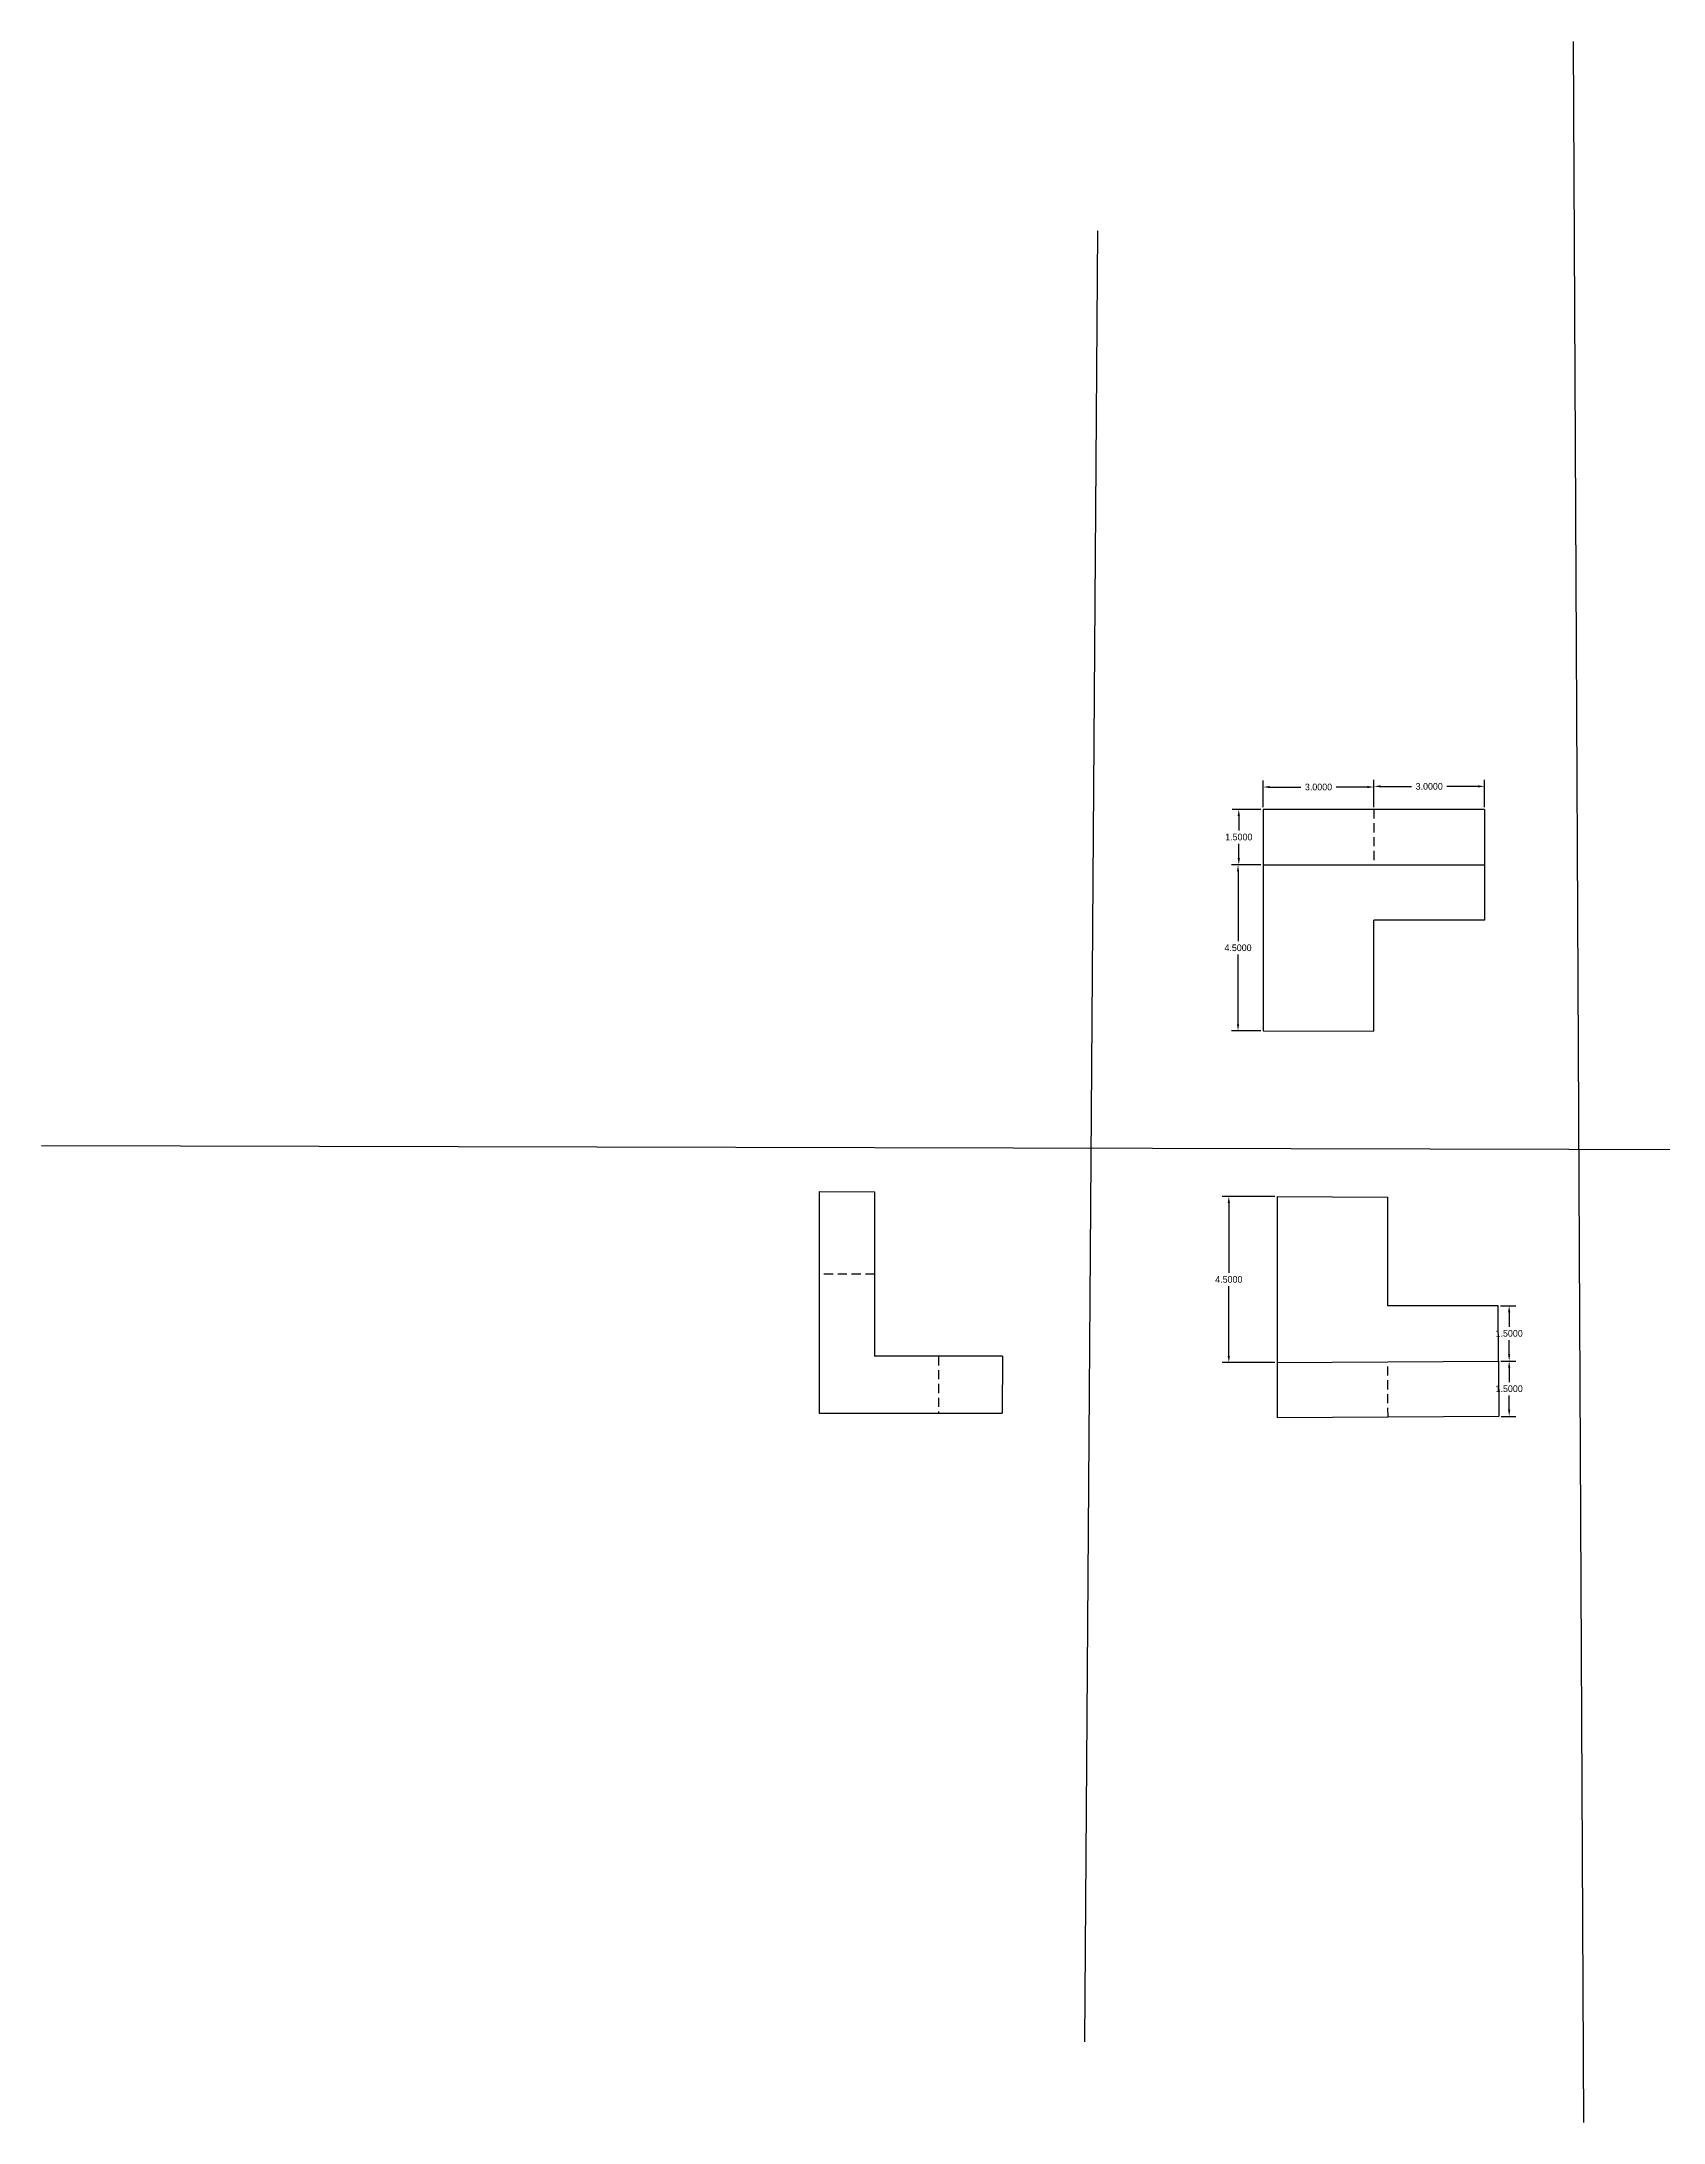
# Model space of a CAD drawing. Header units: inches. Extents: x 32.7 to 123.9, y -2.8 to 53.6.
# Drawn here: x 32.7 to 76.6, y -2.8 to 53.6 of the extents above; entities that cross this region are included whole.
import ezdxf

# ---------------------------------------------------------------- set-up
doc = ezdxf.new("R2010")
doc.units = ezdxf.units.IN
doc.header["$MEASUREMENT"] = 0
doc.linetypes.add('ACAD_ISO06W100', pattern=[36, 24, -3, 0, -3, 0, -3, 0, -3])
doc.linetypes.add('HIDDEN', pattern=[0.375, 0.25, -0.125])
doc.dimstyles.get("Standard").update_dxf_attribs({"dimtxt": 0.18, "dimasz": 0.18, "dimexe": 0.18, "dimexo": 0.0625, "dimgap": 0.09, "dimtad": 0, "dimtih": 1, "dimtoh": 1, "dimdec": 4, "dimzin": 0, "dimdsep": 46, "dimtxsty": 'Standard', "dimcen": 0.09, "dimadec": 0, "dimazin": 0, "dimtfac": 1, "dimtdec": 4, "dimtofl": 0, "dimtmove": 0, "dimatfit": 3, "dimfxl": 1, "dimtolj": 1, "dimtzin": 0, "dimarcsym": 0})

# ---------------------------------------------------------------- blocks, each defined once
blk = doc.blocks.new('*D3')
at = {"color": 0, "lineweight": -2}
for p, q in [((68.799, 32.818), (68.799, 33.558)), ((68.979, 33.378), (69.819, 33.378)), ((71.619, 33.378), (70.779, 33.378)), ((71.799, 32.818), (71.799, 33.558))]:
    blk.add_line(p, q, dxfattribs=at)
at = {"color": 0}
for points in [[(68.979, 33.408), (68.979, 33.348), (68.799, 33.378)], [(71.619, 33.408), (71.619, 33.348), (71.799, 33.378)]]:
    blk.add_solid(points, dxfattribs=at)
at = {"layer": 'Defpoints', "color": 0}
for p in [(68.799, 33.378), (68.799, 32.755), (71.799, 32.755)]:
    blk.add_point(p, dxfattribs=at)
at = {"color": 0, "insert": (70.299, 33.378), "char_height": 0.18, "attachment_point": 5}
blk.add_mtext('\\A1;3.0000', dxfattribs=at)
blk = doc.blocks.new('*D4')
at = {"color": 0, "lineweight": -2}
for p, q in [((65.799, 32.818), (65.799, 33.541)), ((65.979, 33.361), (66.819, 33.361)), ((68.619, 33.361), (67.779, 33.361)), ((68.799, 32.818), (68.799, 33.541))]:
    blk.add_line(p, q, dxfattribs=at)
at = {"color": 0}
for points in [[(65.979, 33.391), (65.979, 33.331), (65.799, 33.361)], [(68.619, 33.391), (68.619, 33.331), (68.799, 33.361)]]:
    blk.add_solid(points, dxfattribs=at)
at = {"layer": 'Defpoints', "color": 0}
for p in [(68.799, 33.361), (65.799, 32.755), (68.799, 32.755)]:
    blk.add_point(p, dxfattribs=at)
at = {"color": 0, "insert": (67.299, 33.361), "char_height": 0.18, "attachment_point": 5}
blk.add_mtext('\\A1;3.0000', dxfattribs=at)
blk = doc.blocks.new('*D5')
at = {"color": 0, "lineweight": -2}
for p, q in [((65.736, 32.755), (64.959, 32.755)), ((65.139, 32.575), (65.139, 32.185)), ((65.139, 31.435), (65.139, 31.825)), ((65.736, 31.255), (64.959, 31.255))]:
    blk.add_line(p, q, dxfattribs=at)
at = {"color": 0}
for points in [[(65.109, 32.575), (65.169, 32.575), (65.139, 32.755)], [(65.109, 31.435), (65.169, 31.435), (65.139, 31.255)]]:
    blk.add_solid(points, dxfattribs=at)
at = {"layer": 'Defpoints', "color": 0}
for p in [(65.799, 32.755), (65.139, 31.255), (65.799, 31.255)]:
    blk.add_point(p, dxfattribs=at)
at = {"color": 0, "insert": (65.139, 32.005), "char_height": 0.18, "attachment_point": 5}
blk.add_mtext('\\A1;1.5000', dxfattribs=at)
blk = doc.blocks.new('*D6')
at = {"color": 0, "lineweight": -2}
for p, q in [((65.736, 31.255), (64.938, 31.255)), ((65.118, 31.075), (65.118, 29.185)), ((65.118, 26.935), (65.118, 28.825)), ((65.736, 26.755), (64.938, 26.755))]:
    blk.add_line(p, q, dxfattribs=at)
at = {"color": 0}
for points in [[(65.088, 31.075), (65.148, 31.075), (65.118, 31.255)], [(65.088, 26.935), (65.148, 26.935), (65.118, 26.755)]]:
    blk.add_solid(points, dxfattribs=at)
at = {"layer": 'Defpoints', "color": 0}
for p in [(65.118, 31.255), (65.799, 31.255), (65.799, 26.755)]:
    blk.add_point(p, dxfattribs=at)
at = {"color": 0, "insert": (65.118, 29.005), "char_height": 0.18, "attachment_point": 5}
blk.add_mtext('\\A1;4.5000', dxfattribs=at)
blk = doc.blocks.new('*D8')
at = {"color": 0, "lineweight": -2}
for p, q in [((66.116, 22.271), (64.689, 22.271)), ((64.869, 22.091), (64.869, 20.201)), ((64.869, 17.951), (64.869, 19.841)), ((66.116, 17.771), (64.689, 17.771))]:
    blk.add_line(p, q, dxfattribs=at)
at = {"color": 0}
for points in [[(64.839, 22.091), (64.899, 22.091), (64.869, 22.271)], [(64.839, 17.951), (64.899, 17.951), (64.869, 17.771)]]:
    blk.add_solid(points, dxfattribs=at)
at = {"layer": 'Defpoints', "color": 0}
for p in [(66.179, 22.271), (64.869, 17.771), (66.179, 17.771)]:
    blk.add_point(p, dxfattribs=at)
at = {"color": 0, "insert": (64.869, 20.021), "char_height": 0.18, "attachment_point": 5}
blk.add_mtext('\\A1;4.5000', dxfattribs=at)
blk = doc.blocks.new('*D9')
at = {"color": 0, "lineweight": -2}
for p, q in [((72.232, 19.31), (72.645, 19.31)), ((72.465, 19.13), (72.465, 18.74)), ((72.465, 17.99), (72.465, 18.38)), ((72.241, 17.81), (72.645, 17.81))]:
    blk.add_line(p, q, dxfattribs=at)
at = {"color": 0}
for points in [[(72.435, 19.13), (72.495, 19.13), (72.465, 19.31)], [(72.435, 17.99), (72.495, 17.99), (72.465, 17.81)]]:
    blk.add_solid(points, dxfattribs=at)
at = {"layer": 'Defpoints', "color": 0}
for p in [(72.169, 19.31), (72.179, 17.81), (72.465, 17.81)]:
    blk.add_point(p, dxfattribs=at)
at = {"color": 0, "insert": (72.465, 18.56), "char_height": 0.18, "attachment_point": 5}
blk.add_mtext('\\A1;1.5000', dxfattribs=at)
blk = doc.blocks.new('*D10')
at = {"color": 0, "lineweight": -2}
for p, q in [((72.241, 17.81), (72.645, 17.81)), ((72.465, 17.63), (72.465, 17.24)), ((72.465, 16.49), (72.465, 16.88)), ((72.251, 16.31), (72.645, 16.31))]:
    blk.add_line(p, q, dxfattribs=at)
at = {"color": 0}
for points in [[(72.435, 17.63), (72.495, 17.63), (72.465, 17.81)], [(72.435, 16.49), (72.495, 16.49), (72.465, 16.31)]]:
    blk.add_solid(points, dxfattribs=at)
at = {"layer": 'Defpoints', "color": 0}
for p in [(72.179, 17.81), (72.465, 17.81), (72.188, 16.31)]:
    blk.add_point(p, dxfattribs=at)
at = {"color": 0, "insert": (72.465, 17.06), "char_height": 0.18, "attachment_point": 5}
blk.add_mtext('\\A1;1.5000', dxfattribs=at)

msp = doc.modelspace()

# ---------------------------------------------------------------- linework, layer by layer
at = {"color": 0}
for p, q in [((74.19704, 53.55452), (74.48142, -2.81483)), ((61.31408, 48.42988), (60.95551, -0.63029)), ((71.79854, 32.75505), (65.79854, 32.75505)), ((65.79854, 32.75505), (65.79854, 31.25505)), ((71.79854, 32.75505), (71.79854, 31.25505)), ((65.79854, 31.25505), (71.79854, 31.25505)), ((65.79854, 31.25505), (65.79854, 26.75505)), ((71.79854, 31.25505), (71.79854, 29.75505)), ((68.79853, 26.74654), (68.79853, 29.75505)), ((71.79854, 29.75505), (68.79853, 29.75505)), ((65.79854, 26.75505), (68.79853, 26.74654)), ((32.7004, 23.65293), (123.89395, 23.42673)), ((53.77162, 22.40028), (55.2716, 22.39361)), ((66.17876, 22.27145), (69.17865, 22.24562)), ((66.17876, 22.27145), (66.17876, 17.77145)), ((69.17868, 19.30947), (69.17865, 22.24562)), ((72.16912, 19.3095), (69.17868, 19.30947)), ((72.17864, 17.80953), (72.16912, 19.3095)), ((66.17876, 17.77145), (72.17864, 17.80953)), ((66.17876, 17.77145), (66.17876, 16.27145)), ((72.17864, 17.80953), (72.18816, 16.30956)), ((72.18816, 16.30956), (66.17876, 16.27145))]:
    msp.add_line(p, q, dxfattribs=at)
at = {"color": 0, "linetype": 'HIDDEN'}
for p, q in [((68.79854, 32.75505), (68.79854, 31.25505)), ((55.2716, 20.16797), (53.77162, 20.16797)), ((57.00186, 17.94234), (57.00186, 16.40028)), ((69.18346, 16.2905), (69.17394, 17.79046))]:
    msp.add_line(p, q, dxfattribs=at)
at = {"color": 0, "linetype": 'ACAD_ISO06W100'}
for p, q in [((53.77162, 22.40028), (53.77162, 16.40028)), ((55.2716, 22.39361), (55.2716, 17.94234)), ((58.73213, 17.94234), (55.2716, 17.94234)), ((58.73213, 17.94234), (58.72526, 16.40028)), ((53.77162, 16.40028), (58.72526, 16.40028)), ((55.2716, 16.40028), (55.2716, 16.39361)), ((55.2716, 16.40028), (55.2716, 16.39361))]:
    msp.add_line(p, q, dxfattribs=at)

# ---------------------------------------------------------------- dimensions: what is measured, and where the dimension line sits
at = {"color": 0}
for base, p1, picture, middle in [((68.79854, 33.36127), (65.79854, 32.75505), '*D4', (67.29854, 33.36127)), ((68.79854, 33.37811), (71.79854, 32.75505), '*D3', (70.29854, 33.37811))]:
    dim = msp.add_linear_dim(base=base, p1=p1, p2=(68.79854, 32.75505), dimstyle='Standard', dxfattribs=at)
    dim.commit()
    dim.dimension.update_dxf_attribs({"geometry": picture, "text_midpoint": middle})
for base, p1, p2, picture, middle in [((65.13868, 31.25505), (65.79854, 32.75505), (65.79854, 31.25505), '*D5', (65.13868, 32.00505)), ((65.11793, 31.25505), (65.79854, 26.75505), (65.79854, 31.25505), '*D6', (65.11793, 29.00505)), ((64.8685, 17.77145), (66.17876, 22.27145), (66.17876, 17.77145), '*D8', (64.8685, 20.02145)), ((72.46503, 17.80953), (72.16912, 19.3095), (72.17864, 17.80953), '*D9', (72.46503, 18.55952)), ((72.46503, 17.80953), (72.18816, 16.30956), (72.17864, 17.80953), '*D10', (72.46503, 17.05955))]:
    dim = msp.add_linear_dim(base=base, p1=p1, p2=p2, angle=90, dimstyle='Standard', dxfattribs=at)
    dim.commit()
    dim.dimension.update_dxf_attribs({"geometry": picture, "text_midpoint": middle})

doc.saveas('drawing.dxf')
